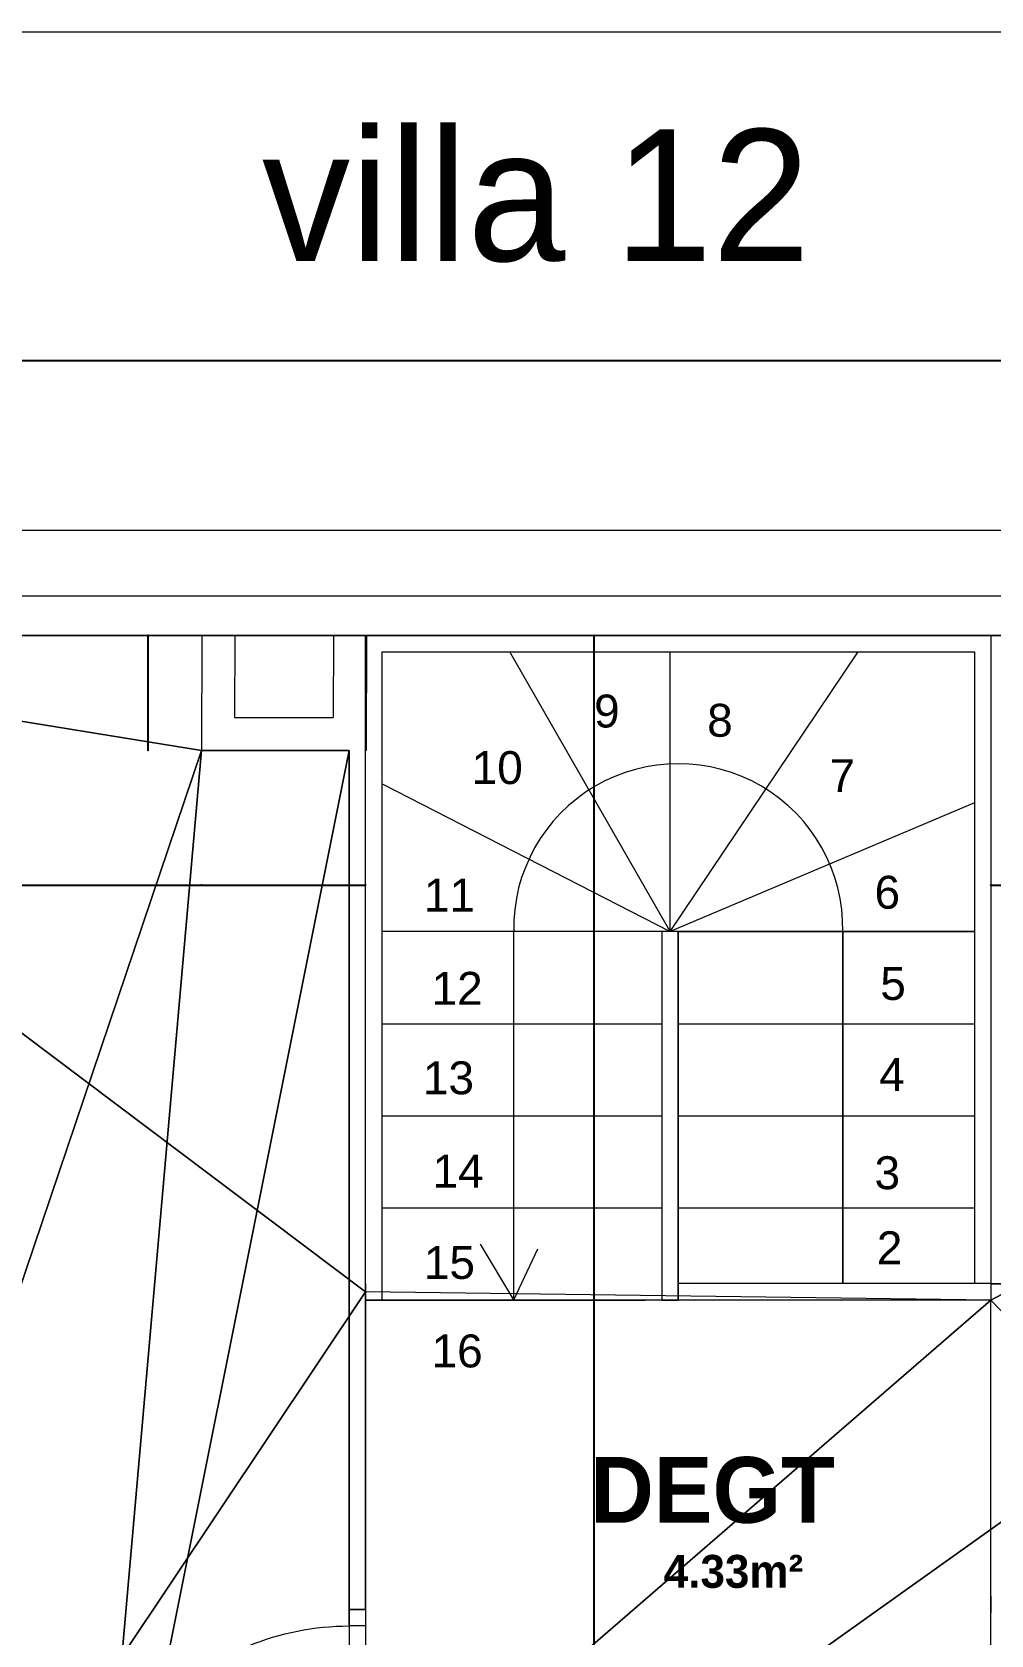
# Model space of a CAD drawing. Header units: metres. Extents: x -12536 to 12621, y -17191 to 9596.
# Drawn here: x -7217.4 to -6926, y -1748.1 to -1261 of the extents above; entities that cross this region are included whole.
import ezdxf
from ezdxf.enums import TextEntityAlignment as Align
from ezdxf.lldxf.tags import DXFTag

# ---------------------------------------------------------------- set-up
doc = ezdxf.new("R2010")
doc.units = ezdxf.units.M
doc.header["$MEASUREMENT"] = 0
doc.header["$PDMODE"] = 2
doc.header["$PDSIZE"] = 0.25
doc.layers.add('Calque commun', color=7, linetype='Continuous')
doc.layers.add('Textes', color=7, linetype='Continuous')
doc.styles.add('Arial3', font='arial.ttf', dxfattribs={"height": 0.1})
doc.styles.add('Century Gothic', font='GOTHICB.TTF', dxfattribs={"height": 0.4})
doc.styles.add('Century Gothic16', font='GOTHIC.TTF', dxfattribs={"height": 0.18})
doc.styles.add('Century Gothic2', font='GOTHICB.TTF', dxfattribs={"height": 0.313})
doc.styles.add('Century Gothic27', font='GOTHIC.TTF', dxfattribs={"height": 0.199271})
doc.styles.add('Century Gothic6', font='GOTHIC.TTF', dxfattribs={"height": 0.18})
tags = doc.linetypes.add('HIDDENX2', pattern=[0.75, 0.5, -0.25]).pattern_tags.tags
tags[6:7] = [DXFTag(74, 4), DXFTag(75, 0), DXFTag(340, '0'), DXFTag(46, 1.0), DXFTag(50, 0.0), DXFTag(44, 0.0), DXFTag(45, 0.0)]
tags[4:5] = [DXFTag(74, 4), DXFTag(75, 0), DXFTag(340, '0'), DXFTag(46, 1.0), DXFTag(50, 0.0), DXFTag(44, 0.0), DXFTag(45, 0.0)]
doc.dimstyles.new('DIM15', dxfattribs={"dimtxt": 0.18, "dimasz": 0.035, "dimexe": 0.05, "dimexo": 0, "dimgap": 0.05, "dimtad": 1, "dimzin": 1, "dimdsep": 46, "dimtxsty": 'Century Gothic16', "dimblk": 'ORIGIN', "dimcen": 0.09, "dimdle": 0.05, "dimadec": 0, "dimazin": 0, "dimtfac": 1, "dimtdec": 4, "dimtix": 1, "dimtofl": 0, "dimtmove": 0, "dimatfit": 3, "dimfxl": 0.05, "dimfxlon": 1, "dimfrac": 2, "dimtolj": 1, "dimtzin": 0, "dimarcsym": 2})
doc.dimstyles.new('DIM7', dxfattribs={"dimtxt": 0.18, "dimasz": 0.035, "dimexe": 0.05, "dimexo": 0, "dimgap": 0.05, "dimtad": 1, "dimzin": 1, "dimdsep": 46, "dimtxsty": 'Century Gothic6', "dimblk": 'ORIGIN', "dimcen": 0.09, "dimdle": 0.05, "dimadec": 0, "dimazin": 0, "dimtfac": 1, "dimtdec": 4, "dimtix": 1, "dimtofl": 0, "dimtmove": 0, "dimatfit": 3, "dimfxl": 0.05, "dimfxlon": 1, "dimfrac": 2, "dimtolj": 1, "dimtzin": 0, "dimarcsym": 2})

# ---------------------------------------------------------------- blocks, each defined once
blk = doc.blocks.new('_ORIGIN')
at = {"color": 0, "linetype": 'ByBlock', "lineweight": -2}
blk.add_line((0, 0), (-1, 0), dxfattribs=at)
blk.add_circle((0, 0), 0.5, dxfattribs=at)
blk = doc.blocks.new('*D1316')
at = {"layer": 'Calque commun', "color": 0, "linetype": 'ByBlock', "lineweight": -2, "transparency": 16777216}
for p, q in [((-7413.04, -1360.92), (-7413.04, -1360.82)), ((-7413, -1360.87), (-6513.07, -1360.87)), ((-6513.04, -1360.87), (-6513.07, -1360.87)), ((-6513.04, -1360.92), (-6513.04, -1360.82))]:
    blk.add_line(p, q, dxfattribs=at)
at = {"layer": 'Calque commun', "color": 0, "linetype": 'Continuous', "lineweight": -2, "transparency": 16777216}
blk.add_line((-6513, -1360.87), (-6512.97, -1360.87), dxfattribs=at)
at = {"layer": 'Defpoints', "color": 0, "linetype": 'Continuous', "transparency": 16777216}
for p in [(-6513.04, -1360.87), (-7413.04, -1431.71), (-6513.04, -1431.71)]:
    blk.add_point(p, dxfattribs=at)
at = {"layer": 'Calque commun', "color": 0, "linetype": 'Continuous', "lineweight": -2, "transparency": 16777216, "xscale": 0.03500000014901161, "yscale": 0.03500000014901161, "zscale": 0.03500000014901161, "rotation": 180}
for p in [(-7413.04, -1360.87), (-6513.04, -1360.87)]:
    blk.add_blockref('_ORIGIN', p, dxfattribs=at)
at = {"layer": 'Calque commun', "color": 0, "linetype": 'Continuous', "lineweight": 5, "transparency": 16777216, "insert": (-6963.04, -1360.82), "char_height": 0.18, "attachment_point": 8, "line_spacing_factor": 0.773441, "style": 'Century Gothic6'}
blk.add_mtext('\\A1;900.00', dxfattribs=at)
blk = doc.blocks.new('Block30448')
at = {"layer": 'Calque commun', "color": 7, "linetype": 'Continuous', "lineweight": 20}
blk.add_line((18.994, -10.1407), (27.994, -10.1407), dxfattribs=at)
at = {"layer": 'Calque commun', "color": 7, "linetype": 'Continuous', "lineweight": 5}
for p, q in [((19.194, -10.3407), (27.794, -10.3407)), ((19.314, -10.4607), (27.674, -10.4607))]:
    blk.add_line(p, q, dxfattribs=at)
blk = doc.blocks.new('@PRES_1_$$_1-4')
at = {"layer": 'Calque commun', "color": 5, "linetype": 'Continuous', "lineweight": 5}
blk.add_line((0.05, 0.05), (0.05, 0.85), dxfattribs=at)
at = {"layer": 'Calque commun', "color": 5, "linetype": 'Continuous', "lineweight": 5, "flags": 128}
blk.add_lwpolyline([(0.05, 0.85, -0.414214), (0.85, 0.05)], format="xyb", dxfattribs=at)
at = {"layer": 'Calque commun', "color": 5, "linetype": 'Continuous', "lineweight": 5}
mesh = blk.add_polyface(dxfattribs=at)
corners = [(0, 0), (0, 0.05), (0.05, 0.05), (0.05, 0)]
mesh.append_faces([[corners[k] for k in face] for face in [(0, 1, 2, 3)]], dxfattribs={"color": 5})
mesh = blk.add_polyface(dxfattribs=at)
corners = [(0.85, 0), (0.85, 0.05), (0.9, 0.05), (0.9, 0)]
mesh.append_faces([[corners[k] for k in face] for face in [(0, 1, 2, 3)]], dxfattribs={"color": 5})
blk = doc.blocks.new('@PRES_1_$$_1-5')
at = {"layer": 'Calque commun', "color": 0, "linetype": 'Continuous', "lineweight": 5}
blk.add_line((0, 0), (0, 0.05), dxfattribs=at)
blk = doc.blocks.new('@PRES_1_$$_1-6')
at = {"layer": 'Calque commun', "color": 0, "linetype": 'Continuous', "lineweight": 5}
blk.add_line((0, 0), (0, 0.05), dxfattribs=at)
blk = doc.blocks.new('INTER_2D_COMB2')
at = {"layer": 'Calque commun', "color": 0, "linetype": 'ByBlock', "lineweight": -2}
blk.add_blockref('@PRES_1_$$_1-4', (0, 0), dxfattribs=at)
at = {"layer": 'Calque commun', "color": 15, "linetype": 'ByBlock', "lineweight": -2}
blk.add_blockref('@PRES_1_$$_1-5', (0, 0), dxfattribs=at)
at = {"layer": 'Calque commun', "color": 15, "linetype": 'ByBlock', "lineweight": -2, "extrusion": (0, 0, -1), "xscale": -1, "yscale": -1, "zscale": -1, "rotation": 180}
blk.add_blockref('@PRES_1_$$_1-6', (-0.9, 0), dxfattribs=at)
blk = doc.blocks.new('PLACED_COMB2')
at = {"layer": 'Calque commun', "color": 0, "linetype": 'ByBlock', "lineweight": -2}
blk.add_blockref('INTER_2D_COMB2', (0, 0), dxfattribs=at)
blk = doc.blocks.new('*D1322')
at = {"layer": 'Calque commun', "color": 0, "linetype": 'ByBlock', "lineweight": -2, "transparency": 16777216}
for p, q in [((-6926.03, -1520.26), (-6926.03, -1520.16)), ((-6926, -1520.21), (-6921.07, -1520.21)), ((-6921.03, -1520.21), (-6921.07, -1520.21)), ((-6921.03, -1520.26), (-6921.03, -1520.16))]:
    blk.add_line(p, q, dxfattribs=at)
at = {"layer": 'Calque commun', "color": 0, "linetype": 'Continuous', "lineweight": -2, "transparency": 16777216}
blk.add_line((-6921, -1520.21), (-6920.96, -1520.21), dxfattribs=at)
at = {"layer": 'Defpoints', "color": 0, "linetype": 'Continuous', "transparency": 16777216}
for p in [(-6921.03, -1520.21), (-6926.03, -1545.35), (-6921.03, -1544.94)]:
    blk.add_point(p, dxfattribs=at)
at = {"layer": 'Calque commun', "color": 0, "linetype": 'Continuous', "lineweight": -2, "transparency": 16777216, "xscale": 0.03500000014901161, "yscale": 0.03500000014901161, "zscale": 0.03500000014901161, "rotation": 180}
for p in [(-6926.03, -1520.21), (-6921.03, -1520.21)]:
    blk.add_blockref('_ORIGIN', p, dxfattribs=at)
at = {"layer": 'Calque commun', "color": 0, "linetype": 'Continuous', "lineweight": 5, "transparency": 16777216, "insert": (-6923.53, -1520.16), "char_height": 0.18, "attachment_point": 8, "line_spacing_factor": 0.773441, "style": 'Century Gothic6'}
blk.add_mtext('\\A1;5.00', dxfattribs=at)
blk = doc.blocks.new('*D1323')
at = {"layer": 'Calque commun', "color": 0, "linetype": 'ByBlock', "lineweight": -2, "transparency": 16777216}
for p, q in [((-7121.03, -1520.26), (-7121.03, -1520.16)), ((-7121, -1520.21), (-7116.07, -1520.21)), ((-7116.03, -1520.21), (-7116.07, -1520.21)), ((-7116.03, -1520.26), (-7116.03, -1520.16))]:
    blk.add_line(p, q, dxfattribs=at)
at = {"layer": 'Calque commun', "color": 0, "linetype": 'Continuous', "lineweight": -2, "transparency": 16777216}
blk.add_line((-7116, -1520.21), (-7115.96, -1520.21), dxfattribs=at)
at = {"layer": 'Defpoints', "color": 0, "linetype": 'Continuous', "transparency": 16777216}
for p in [(-7116.03, -1520.21), (-7121.03, -1544.94), (-7116.03, -1544.1)]:
    blk.add_point(p, dxfattribs=at)
at = {"layer": 'Calque commun', "color": 0, "linetype": 'Continuous', "lineweight": -2, "transparency": 16777216, "xscale": 0.03500000014901161, "yscale": 0.03500000014901161, "zscale": 0.03500000014901161, "rotation": 180}
for p in [(-7121.03, -1520.21), (-7116.03, -1520.21)]:
    blk.add_blockref('_ORIGIN', p, dxfattribs=at)
at = {"layer": 'Calque commun', "color": 0, "linetype": 'Continuous', "lineweight": 5, "transparency": 16777216, "insert": (-7118.53, -1520.16), "char_height": 0.18, "attachment_point": 8, "line_spacing_factor": 0.773441, "style": 'Century Gothic6'}
blk.add_mtext('\\A1;5.00', dxfattribs=at)
blk = doc.blocks.new('*D1324')
at = {"layer": 'Calque commun', "color": 0, "linetype": 'ByBlock', "lineweight": -2, "transparency": 16777216}
for p, q in [((-7165.85, -1520.16), (-7165.85, -1520.26)), ((-7165.81, -1520.21), (-7121.07, -1520.21)), ((-7121.03, -1520.21), (-7121.07, -1520.21)), ((-7121.03, -1520.26), (-7121.03, -1520.16))]:
    blk.add_line(p, q, dxfattribs=at)
at = {"layer": 'Calque commun', "color": 0, "linetype": 'Continuous', "lineweight": -2, "transparency": 16777216}
blk.add_line((-7121, -1520.21), (-7120.96, -1520.21), dxfattribs=at)
at = {"layer": 'Defpoints', "color": 0, "linetype": 'Continuous', "transparency": 16777216}
for p in [(-7165.85, -1477.34), (-7121.03, -1520.21), (-7121.03, -1544.94)]:
    blk.add_point(p, dxfattribs=at)
at = {"layer": 'Calque commun', "color": 0, "linetype": 'Continuous', "lineweight": -2, "transparency": 16777216, "xscale": 0.03500000014901161, "yscale": 0.03500000014901161, "zscale": 0.03500000014901161, "rotation": 180}
for p in [(-7165.85, -1520.21), (-7121.03, -1520.21)]:
    blk.add_blockref('_ORIGIN', p, dxfattribs=at)
at = {"layer": 'Calque commun', "color": 0, "linetype": 'Continuous', "lineweight": 5, "transparency": 16777216, "insert": (-7143.44, -1520.16), "char_height": 0.18, "attachment_point": 8, "line_spacing_factor": 0.773441, "style": 'Century Gothic6'}
blk.add_mtext('\\A1;44.81', dxfattribs=at)
blk = doc.blocks.new('*D1325')
at = {"layer": 'Calque commun', "color": 0, "linetype": 'ByBlock', "lineweight": -2, "transparency": 16777216}
for p, q in [((-7381.03, -1520.26), (-7381.03, -1520.16)), ((-7381, -1520.21), (-7165.88, -1520.21)), ((-7165.85, -1520.21), (-7165.88, -1520.21)), ((-7165.85, -1520.16), (-7165.85, -1520.26))]:
    blk.add_line(p, q, dxfattribs=at)
at = {"layer": 'Calque commun', "color": 0, "linetype": 'Continuous', "lineweight": -2, "transparency": 16777216}
blk.add_line((-7165.81, -1520.21), (-7165.78, -1520.21), dxfattribs=at)
at = {"layer": 'Defpoints', "color": 0, "linetype": 'Continuous', "transparency": 16777216}
for p in [(-7165.85, -1477.34), (-7165.85, -1520.21), (-7381.03, -1545.76)]:
    blk.add_point(p, dxfattribs=at)
at = {"layer": 'Calque commun', "color": 0, "linetype": 'Continuous', "lineweight": -2, "transparency": 16777216, "xscale": 0.03500000014901161, "yscale": 0.03500000014901161, "zscale": 0.03500000014901161, "rotation": 180}
for p in [(-7381.03, -1520.21), (-7165.85, -1520.21)]:
    blk.add_blockref('_ORIGIN', p, dxfattribs=at)
at = {"layer": 'Calque commun', "color": 0, "linetype": 'Continuous', "lineweight": 5, "transparency": 16777216, "insert": (-7273.44, -1520.16), "char_height": 0.18, "attachment_point": 8, "line_spacing_factor": 0.773441, "style": 'Century Gothic6'}
blk.add_mtext('\\A1;215.19', dxfattribs=at)
blk = doc.blocks.new('*D1326')
at = {"layer": 'Calque commun', "color": 0, "linetype": 'ByBlock', "lineweight": -2, "transparency": 16777216}
for p, q in [((-7046.6, -1646.35), (-7046.65, -1646.35)), ((-7046.6, -1646.35), (-7046.6, -1646.38)), ((-7046.6, -1874.31), (-7046.6, -1646.38)), ((-7046.6, -1874.34), (-7046.65, -1874.34))]:
    blk.add_line(p, q, dxfattribs=at)
at = {"layer": 'Calque commun', "color": 0, "linetype": 'Continuous', "lineweight": -2, "transparency": 16777216}
blk.add_line((-7046.6, -1646.31), (-7046.6, -1646.28), dxfattribs=at)
at = {"layer": 'Defpoints', "color": 0, "linetype": 'Continuous', "transparency": 16777216}
for p in [(-7046.6, -1646.35), (-7046.6, -1646.35), (-7046.6, -1874.34)]:
    blk.add_point(p, dxfattribs=at)
at = {"layer": 'Calque commun', "color": 0, "linetype": 'Continuous', "lineweight": -2, "transparency": 16777216, "xscale": 0.03500000014901161, "yscale": 0.03500000014901161, "zscale": 0.03500000014901161, "rotation": 270}
for p in [(-7046.6, -1646.35), (-7046.6, -1874.34)]:
    blk.add_blockref('_ORIGIN', p, dxfattribs=at)
at = {"layer": 'Calque commun', "color": 0, "linetype": 'Continuous', "lineweight": 5, "transparency": 16777216, "insert": (-7046.65, -1760.34), "char_height": 0.18, "attachment_point": 8, "rotation": 90, "line_spacing_factor": 0.773441, "style": 'Century Gothic6'}
blk.add_mtext('\\A1;228.00', dxfattribs=at)
blk = doc.blocks.new('*D1359')
at = {"layer": 'Calque commun', "color": 0, "linetype": 'ByBlock', "lineweight": -2, "transparency": 16777216}
for p, q in [((-7182.04, -1444.35), (-7182.14, -1444.35)), ((-7182.09, -1444.35), (-7182.09, -1444.38)), ((-7182.09, -1479.31), (-7182.09, -1444.38)), ((-7182.04, -1479.34), (-7182.14, -1479.34))]:
    blk.add_line(p, q, dxfattribs=at)
at = {"layer": 'Calque commun', "color": 0, "linetype": 'Continuous', "lineweight": -2, "transparency": 16777216}
blk.add_line((-7182.09, -1444.31), (-7182.09, -1444.28), dxfattribs=at)
at = {"layer": 'Defpoints', "color": 0, "linetype": 'Continuous', "transparency": 16777216}
for p in [(-7182.09, -1444.35), (-7165.77, -1444.35), (-7165.85, -1479.34)]:
    blk.add_point(p, dxfattribs=at)
at = {"layer": 'Calque commun', "color": 0, "linetype": 'Continuous', "lineweight": -2, "transparency": 16777216, "xscale": 0.03500000014901161, "yscale": 0.03500000014901161, "zscale": 0.03500000014901161, "rotation": 270}
for p in [(-7182.09, -1444.35), (-7182.09, -1479.34)]:
    blk.add_blockref('_ORIGIN', p, dxfattribs=at)
at = {"layer": 'Calque commun', "color": 0, "linetype": 'Continuous', "lineweight": 5, "transparency": 16777216, "insert": (-7182.14, -1461.85), "char_height": 0.18, "attachment_point": 8, "rotation": 90, "line_spacing_factor": 0.773441, "style": 'Century Gothic16'}
blk.add_mtext('\\A1;35.00', dxfattribs=at)
blk = doc.blocks.new('*D1577')
at = {"layer": 'Calque commun', "color": 0, "linetype": 'ByBlock', "lineweight": -2, "transparency": 16777216}
for p, q in [((-7046.6, -1444.34), (-7046.65, -1444.34)), ((-7046.6, -1444.34), (-7046.6, -1444.37)), ((-7046.6, -1534.3), (-7046.6, -1444.37)), ((-7046.6, -1534.34), (-7046.65, -1534.34))]:
    blk.add_line(p, q, dxfattribs=at)
at = {"layer": 'Calque commun', "color": 0, "linetype": 'Continuous', "lineweight": -2, "transparency": 16777216}
blk.add_line((-7046.6, -1444.3), (-7046.6, -1444.27), dxfattribs=at)
at = {"layer": 'Defpoints', "color": 0, "linetype": 'Continuous', "transparency": 16777216}
for p in [(-7046.6, -1444.34), (-7046.6, -1444.34), (-7046.6, -1534.34)]:
    blk.add_point(p, dxfattribs=at)
at = {"layer": 'Calque commun', "color": 0, "linetype": 'Continuous', "lineweight": -2, "transparency": 16777216, "xscale": 0.03500000014901161, "yscale": 0.03500000014901161, "zscale": 0.03500000014901161, "rotation": 270}
for p in [(-7046.6, -1444.34), (-7046.6, -1534.34)]:
    blk.add_blockref('_ORIGIN', p, dxfattribs=at)
at = {"layer": 'Calque commun', "color": 0, "linetype": 'Continuous', "lineweight": 5, "transparency": 16777216, "insert": (-7046.65, -1489.34), "char_height": 0.18, "attachment_point": 8, "rotation": 90, "line_spacing_factor": 0.773441, "style": 'Century Gothic6'}
blk.add_mtext('\\A1;90.00', dxfattribs=at)
blk = doc.blocks.new('*D1578')
at = {"layer": 'Calque commun', "color": 0, "linetype": 'ByBlock', "lineweight": -2, "transparency": 16777216}
for p, q in [((-7046.6, -1534.34), (-7046.65, -1534.34)), ((-7046.6, -1534.34), (-7046.6, -1534.37)), ((-7046.6, -1646.3), (-7046.6, -1534.37)), ((-7046.6, -1646.34), (-7046.65, -1646.34))]:
    blk.add_line(p, q, dxfattribs=at)
at = {"layer": 'Calque commun', "color": 0, "linetype": 'Continuous', "lineweight": -2, "transparency": 16777216}
blk.add_line((-7046.6, -1534.3), (-7046.6, -1534.27), dxfattribs=at)
at = {"layer": 'Defpoints', "color": 0, "linetype": 'Continuous', "transparency": 16777216}
for p in [(-7046.6, -1534.34), (-7046.6, -1534.34), (-7046.6, -1646.34)]:
    blk.add_point(p, dxfattribs=at)
at = {"layer": 'Calque commun', "color": 0, "linetype": 'Continuous', "lineweight": -2, "transparency": 16777216, "xscale": 0.03500000014901161, "yscale": 0.03500000014901161, "zscale": 0.03500000014901161, "rotation": 270}
for p in [(-7046.6, -1534.34), (-7046.6, -1646.34)]:
    blk.add_blockref('_ORIGIN', p, dxfattribs=at)
at = {"layer": 'Calque commun', "color": 0, "linetype": 'Continuous', "lineweight": 5, "transparency": 16777216, "insert": (-7046.65, -1590.34), "char_height": 0.18, "attachment_point": 8, "rotation": 90, "line_spacing_factor": 0.773441, "style": 'Century Gothic6'}
blk.add_mtext('\\A1;112.00', dxfattribs=at)

msp = doc.modelspace()

# ---------------------------------------------------------------- linework, layer by layer
at = {"layer": 'Calque commun', "color": 12, "linetype": 'Continuous', "lineweight": 20}
for p, q in [((-7393.036, -1432.345), (-6997.137, -1432.345)), ((-7007.981, -1432.345), (-6533.036, -1432.345))]:
    msp.add_line(p, q, dxfattribs=at)
at = {"layer": 'Calque commun', "color": 16, "linetype": 'Continuous', "lineweight": 20}
for p, q in [((-7165.775, -1444.324), (-7165.848, -1479.345)), ((-7155.775, -1444.347), (-7165.775, -1444.324)), ((-7155.775, -1444.347), (-7155.826, -1469.345)), ((-7125.775, -1444.335), (-7125.826, -1469.345)), ((-7115.775, -1444.357), (-7125.775, -1444.335)), ((-7115.775, -1444.357), (-7115.847, -1479.345)), ((-7155.826, -1469.345), (-7125.826, -1469.345)), ((-7121.034, -1479.345), (-7165.848, -1479.345)), ((-7115.847, -1479.345), (-7116.034, -1479.345))]:
    msp.add_line(p, q, dxfattribs=at)
at = {"layer": 'Calque commun', "color": 7, "linetype": 'Continuous', "lineweight": 5}
for p, q in [((-7116.034, -1646.337), (-7116.034, -1444.348)), ((-7116.034, -1444.348), (-6926.033, -1444.348)), ((-6926.033, -1444.348), (-6926.033, -1641.333)), ((-7111.034, -1646.337), (-7111.034, -1449.348)), ((-7111.034, -1449.348), (-6931.033, -1449.348)), ((-7023.534, -1534.337), (-7072.209, -1449.347)), ((-7023.534, -1534.337), (-6966.359, -1449.347)), ((-7023.534, -1534.337), (-7023.534, -1449.347)), ((-6931.033, -1449.348), (-6931.033, -1641.333)), ((-7110.774, -1489.591), (-7023.534, -1534.337)), ((-6931.034, -1495.198), (-7023.534, -1534.337)), ((-7021.034, -1534.337), (-7111.034, -1534.337)), ((-7071, -1646.337), (-7071.034, -1534.337)), ((-7021.034, -1534.337), (-7026.035, -1534.337)), ((-7026.035, -1534.337), (-7026.035, -1646.337)), ((-7026.035, -1534.337), (-7026.035, -1646.334)), ((-7021.034, -1534.337), (-7026.035, -1534.337)), ((-7021.034, -1534.337), (-6931.033, -1534.337)), ((-6931.033, -1534.337), (-7021.034, -1534.337)), ((-7021.034, -1534.337), (-6931.033, -1534.337)), ((-7021.034, -1646.335), (-7021.034, -1534.337)), ((-7021.034, -1646.337), (-7021.034, -1534.337)), ((-7021.034, -1534.337), (-7021.034, -1641.334)), ((-6971.034, -1641.334), (-6971.032, -1534.337)), ((-6971.034, -1641.334), (-6971.034, -1534.337)), ((-7111.034, -1562.337), (-7026.035, -1562.337)), ((-7021.034, -1562.337), (-6931.033, -1562.337)), ((-7111.034, -1590.337), (-7026.035, -1590.337)), ((-7021.034, -1590.337), (-6931.033, -1590.337)), ((-7116.034, -1646.347), (-7116.034, -1613.345)), ((-7111.034, -1618.337), (-7026.035, -1618.337)), ((-7021.034, -1618.337), (-6931.033, -1618.337)), ((-7071, -1646.271), (-7081.154, -1629.317)), ((-7071, -1646.271), (-7063.688, -1630.764)), ((-7116.034, -1641.346), (-7116.034, -1646.347)), ((-6926.033, -1641.333), (-7021.035, -1641.333)), ((-7021.035, -1641.333), (-7021.035, -1646.333)), ((-6926.033, -1641.333), (-6931.033, -1641.333)), ((-6926.033, -1641.333), (-6926.033, -1646.333)), ((-6926.033, -1641.343), (-6926.033, -1646.344)), ((-7116.034, -1646.337), (-7111.034, -1646.337)), ((-7116.034, -1646.347), (-7031.035, -1646.345)), ((-7113.439, -1646.232), (-7016.034, -1646.345)), ((-7026.035, -1646.347), (-7021.035, -1646.347)), ((-6926.033, -1646.333), (-7021.035, -1646.333)), ((-6926.033, -1646.344), (-7016.034, -1646.345))]:
    msp.add_line(p, q, dxfattribs=at)
at = {"layer": 'Calque commun', "color": 15, "linetype": 'Continuous', "lineweight": 20}
for p, q in [((-6926.033, -1444.348), (-6926.033, -1641.343)), ((-6921.033, -1444.348), (-6926.033, -1444.348)), ((-7121.034, -1740.343), (-7121.034, -1479.345)), ((-7116.034, -1740.343), (-7116.034, -1479.345)), ((-6921.033, -1641.343), (-6926.033, -1641.343)), ((-6926.033, -1641.343), (-6861.032, -1641.346)), ((-6926.033, -1641.343), (-6926.033, -1646.344)), ((-6926.033, -1736.344), (-6926.033, -1741.343))]:
    msp.add_line(p, q, dxfattribs=at)
at = {"layer": 'Calque commun', "color": 7, "linetype": 'HIDDENX2', "lineweight": 5}
msp.add_line((-6971.033, -1534.337), (-6971.034, -1641.334), dxfattribs=at)
at = {"layer": 'Calque commun', "color": 7, "linetype": 'Continuous', "lineweight": 5, "flags": 128}
msp.add_lwpolyline([(-6971.034, -1534.337, 1.0198989), (-7071.034, -1534.337)], format="xyb", dxfattribs=at)

# ---------------------------------------------------------------- block references
at = {"layer": 'Calque commun', "color": 0, "linetype": 'ByBlock', "lineweight": -2, "xscale": 100, "yscale": 100, "zscale": 100}
msp.add_blockref('Block30448', (-9312.433, -398.28), dxfattribs=at)
at = {"layer": 'Calque commun', "color": 0, "linetype": 'ByBlock', "lineweight": -2, "xscale": 100, "yscale": 100, "zscale": 100, "rotation": 90}
msp.add_blockref('PLACED_COMB2', (-7116.034, -1830.343), dxfattribs=at)

# ---------------------------------------------------------------- texts
at = {"layer": 'Calque commun', "color": 5, "linetype": 'ByBlock', "lineweight": -2, "style": 'Arial3'}
for s, p in [('9', (-7046.599, -1472.346)), ('8', (-7012.253, -1475.151)), ('10', (-7083.798, -1489.53)), ('7', (-6975.078, -1491.985)), ('11', (-7098.323, -1528.254)), ('6', (-6961.401, -1527.407)), ('12', (-7095.985, -1556.603)), ('5', (-6959.647, -1555.113)), ('4', (-6959.998, -1582.819)), ('13', (-7098.615, -1583.783)), ('14', (-7095.693, -1612.132)), ('3', (-6961.401, -1612.629)), ('2', (-6960.7, -1635.425)), ('15', (-7098.323, -1639.896)), ('16', (-7095.985, -1666.784))]:
    msp.add_text(s, height=10, dxfattribs=at).set_placement(p)
at = {"layer": 'Textes', "color": 5, "linetype": 'ByBlock', "lineweight": -2, "style": 'Century Gothic27'}
msp.add_text('villa 12', height=40, dxfattribs=at).set_placement((-7147.463, -1330.57))
at = {"layer": 'Textes', "color": 5, "linetype": 'ByBlock', "lineweight": -2, "style": 'Century Gothic'}
msp.add_text('DEGT', height=20, dxfattribs=at).set_placement((-6973.471, -1714.002), align=Align.RIGHT)
at = {"layer": 'Textes', "color": 9, "linetype": 'ByBlock', "lineweight": -2, "style": 'Century Gothic2'}
msp.add_text('4.33m²', height=10, dxfattribs=at).set_placement((-6983.07, -1733.759), align=Align.RIGHT)

# ---------------------------------------------------------------- dimensions: what is measured, and where the dimension line sits
at = {"layer": 'Calque commun', "color": 5, "linetype": 'Continuous', "lineweight": 5}
for p1, p2, distance, picture, middle in [((-7413.036, -1431.706), (-6513.036, -1431.706), 70.831, '*D1316', (-6963.036, -1360.73)), ((-7046.599, -1534.337), (-7046.599, -1444.336), 0, '*D1577', (-7046.744, -1489.337)), ((-7046.599, -1646.336), (-7046.599, -1534.337), 0, '*D1578', (-7046.744, -1590.337)), ((-7046.6, -1874.343), (-7046.6, -1646.346), 0, '*D1326', (-7046.744, -1760.345))]:
    dim = msp.add_aligned_dim(p1=p1, p2=p2, distance=distance, dimstyle='DIM7', dxfattribs=at)
    dim.commit()
    dim.dimension.update_dxf_attribs({"geometry": picture, "text_midpoint": middle})
dim = msp.add_linear_dim(base=(-7182.086, -1444.347), p1=(-7165.848, -1479.345), p2=(-7165.775, -1444.347), angle=90, dimstyle='DIM15', dxfattribs=at)
dim.commit()
dim.dimension.update_dxf_attribs({"geometry": '*D1359', "text_midpoint": (-7182.231, -1461.846)})
for base, p1, p2, picture, middle in [((-7165.848, -1520.205), (-7381.035, -1545.761), (-7165.848, -1477.345), '*D1325', (-7273.441, -1520.061)), ((-7121.034, -1520.205), (-7165.848, -1477.345), (-7121.034, -1544.942), '*D1324', (-7143.441, -1520.061)), ((-7116.034, -1520.205), (-7121.034, -1544.942), (-7116.034, -1544.096), '*D1323', (-7118.534, -1520.061)), ((-6921.033, -1520.205), (-6926.033, -1545.346), (-6921.033, -1544.942), '*D1322', (-6923.533, -1520.061))]:
    dim = msp.add_linear_dim(base=base, p1=p1, p2=p2, dimstyle='DIM7', dxfattribs=at)
    dim.commit()
    dim.dimension.update_dxf_attribs({"geometry": picture, "text_midpoint": middle})

# ---------------------------------------------------------------- meshes
at = {"layer": 'Calque commun', "color": 7, "linetype": 'Continuous', "lineweight": 5}
mesh = msp.add_polyface(dxfattribs=at)
corners = [(-6352.223, -1261.028), (-12352.223, -1261.028), (-12352.223, -5461.028), (-6352.223, -5461.028)]
mesh.append_faces([[corners[k] for k in face] for face in [(0, 1, 2, 3)]], dxfattribs={"color": 7})
at = {"layer": 'Calque commun', "color": 9, "linetype": 'Continuous', "lineweight": 5}
mesh = msp.add_polyface(dxfattribs=at)
corners = [(-7381.035, -1444.348), (-7381.035, -2040.344), (-7116.034, -1643.846), (-6926.033, -1646.344), (-6545.037, -1444.346), (-6545.037, -2040.344), (-7116.034, -1444.346), (-6926.033, -1444.348)]
mesh.append_faces([[corners[k] for k in face] for face in [(0, 2, 6)]], dxfattribs={"vtx0": -1, "color": 9})
mesh.append_faces([[corners[k] for k in face] for face in [(4, 3, 5)]], dxfattribs={"vtx0": -1, "vtx1": -1, "color": 9})
mesh.append_faces([[corners[k] for k in face] for face in [(3, 1, 5)]], dxfattribs={"vtx0": -1, "vtx2": -1, "color": 9})
mesh.append_faces([[corners[k] for k in face] for face in [(0, 1, 2), (3, 2, 1)]], dxfattribs={"vtx1": -1, "vtx2": -1, "color": 9})
mesh.append_faces([[corners[k] for k in face] for face in [(4, 7, 3)]], dxfattribs={"vtx2": -1, "color": 9})
at = {"layer": 'Calque commun', "color": 9, "linetype": 'Continuous', "lineweight": 20}
mesh = msp.add_polyface(dxfattribs=at)
corners = [(-6545.036, -1444.346), (-7381.035, -2040.344), (-6545.036, -2040.344), (-7381.035, -1444.346)]
mesh.append_faces([[corners[k] for k in face] for face in [(0, 1, 2)]], dxfattribs={"vtx0": -1, "color": 9})
mesh.append_faces([[corners[k] for k in face] for face in [(0, 3, 1)]], dxfattribs={"vtx1": -1, "vtx2": -1, "color": 9})
at = {"layer": 'Calque commun', "color": 9, "linetype": 'Continuous', "lineweight": 5}
mesh = msp.add_polyface(dxfattribs=at)
corners = [(-7201.035, -1939.343), (-7201.035, -1879.343), (-7121.034, -1939.343), (-7165.848, -1479.345), (-7301.035, -1879.343), (-7165.775, -1444.347), (-7381.035, -1444.348), (-7121.034, -1479.345), (-7301.035, -1939.343), (-7381.035, -1939.343)]
mesh.append_faces([[corners[k] for k in face] for face in [(3, 4, 6)]], dxfattribs={"vtx0": -1, "vtx1": -1, "vtx2": -1, "color": 9})
mesh.append_faces([[corners[k] for k in face] for face in [(3, 1, 4)]], dxfattribs={"vtx0": -1, "vtx2": -1, "color": 9})
mesh.append_faces([[corners[k] for k in face] for face in [(0, 1, 2), (5, 3, 6)]], dxfattribs={"vtx1": -1, "color": 9})
mesh.append_faces([[corners[k] for k in face] for face in [(7, 2, 1), (9, 6, 4), (3, 7, 1)]], dxfattribs={"vtx1": -1, "vtx2": -1, "color": 9})
mesh.append_faces([[corners[k] for k in face] for face in [(4, 8, 9)]], dxfattribs={"vtx2": -1, "color": 9})
mesh = msp.add_polyface(dxfattribs=at)
corners = [(-6926.033, -1646.344), (-7116.034, -1646.347), (-7116.034, -1874.343), (-6926.033, -1874.343)]
mesh.append_faces([[corners[k] for k in face] for face in [(0, 1, 2, 3)]], dxfattribs={"color": 9})

doc.saveas('drawing.dxf')
